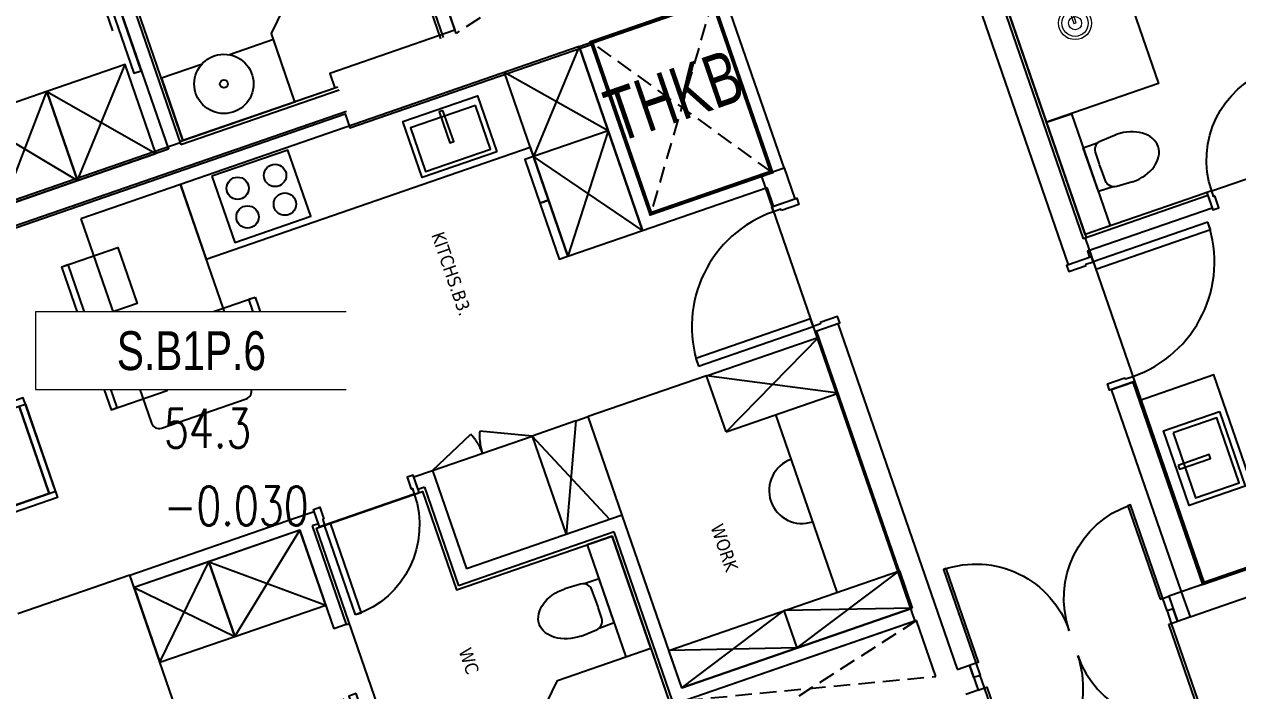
# Model space of a CAD drawing. Header units: millimetres. Extents: x -361699137 to 361252145, y -356478932 to 356523199.
# Drawn here: x 278168 to 287375, y 28639 to 33692 of the extents above; entities that cross this region are included whole.
import ezdxf
from ezdxf.enums import TextEntityAlignment as Align
from ezdxf.xclip import XClip

# ---------------------------------------------------------------- set-up
doc = ezdxf.new("R2010")
doc.units = ezdxf.units.MM
doc.header["$LTSCALE"] = 100
doc.header["$MEASUREMENT"] = 0
doc.header["$XCLIPFRAME"] = 0
doc.set_wipeout_variables(frame=1)
for name, pattern in [('220126_HDN_HBA typical plan$0$HIDDEN', [0.375, 0.25, -0.125]), ('ACAD_ISO03W100', [30, 12, -18]), ('HIDDEN', [0.375, 0.25, -0.125]), ('Xref_ST_MBDV Cot vach 30.7.2022$0$HIDDEN', [0.375, 0.25, -0.125])]:
    doc.linetypes.add(name, pattern=pattern)
for name, color, linetype in [('1VinaPVC-Text', 9, 'Continuous'), ('A-_FURN----_E-_N', 251, 'Continuous'), ('A-ANNO-ROOM', 50, 'Continuous'), ('IDEA - dim', 251, 'Continuous'), ('KT-Cua', 36, 'Continuous'), ('KT-Khuat', 9, 'HIDDEN'), ('KT-Net manh', 139, 'Continuous'), ('KT-Tuong', 1, 'Continuous'), ('Xref_ST_MBDV Cot vach 30.7.2022$0$KT-Text', 7, 'Continuous'), ('Xref_ST_MBDV Cot vach 30.7.2022$0$KT-Tuong', 1, 'Continuous')]:
    doc.layers.add(name, color=color, linetype=linetype)
for name, color, linetype, lineweight in [('A-NoiThat', 39, 'Continuous', 13), ('KT-Chuviet', 255, 'Continuous', 15), ('KT-Net thay', 7, 'Continuous', 15), ('KT-Net truc', 18, 'Continuous', 15), ('Xref_ST_MBDV Cot vach 30.7.2022$0$CUA', 37, 'Continuous', 13)]:
    doc.layers.add(name, color=color, linetype=linetype, lineweight=lineweight)
doc.layers.add('dien tich thong thuy', color=3, linetype='Continuous', plot=False)
doc.styles.add('220126_HDN_HBA typical plan$0$211210_HDN_HBA_TYPICAL PLAN CORE OPT 1$0$HBA-Text', font='GOTHIC.TTF')
doc.styles.add('font unicode ccu', font='arial.ttf')
doc.styles.add('ROMANS', font='ROMANS.SHX')
doc.styles.add('Tahoma', font='tahoma.ttf')
doc.styles.add('Xref_ST_MBDV Cot vach 30.7.2022$0$Arial', font='arial.ttf', dxfattribs={"width": 0.7})

# ---------------------------------------------------------------- blocks, each defined once
blk = doc.blocks.new('A$C1AAC5519')
at = {"layer": 'A-ANNO-ROOM', "insert": (772.955269176513, 1216.574747113511), "char_height": 600, "attachment_point": 2, "rotation": 50.44882673977027, "style": '220126_HDN_HBA typical plan$0$211210_HDN_HBA_TYPICAL PLAN CORE OPT 1$0$HBA-Text'}
blk.add_mtext_dynamic_manual_height_columns('S.B1.', width=722857412.8743668, gutter_width=9765.624999999996, heights=[0], dxfattribs=at)
blk = doc.blocks.new('A$C418F5BC8')
at = {"layer": 'A-ANNO-ROOM', "insert": (648.1133449638728, 1090.790118377889), "char_height": 600, "attachment_point": 2, "rotation": 50.44882673977027, "style": '220126_HDN_HBA typical plan$0$211210_HDN_HBA_TYPICAL PLAN CORE OPT 1$0$HBA-Text'}
blk.add_mtext_dynamic_manual_height_columns('SL-S', width=722857412.8743668, gutter_width=9765.624999999996, heights=[0], dxfattribs=at)
blk = doc.blocks.new('A$C2A6C5140')
at = {"layer": 'A-ANNO-ROOM', "insert": (731.4497625969816, 1190.0169191678, 0.0003277973379295924), "char_height": 600, "attachment_point": 2, "rotation": 50.44882673977027, "style": '220126_HDN_HBA typical plan$0$211210_HDN_HBA_TYPICAL PLAN CORE OPT 1$0$HBA-Text'}
blk.add_mtext_dynamic_manual_height_columns('2-BR', width=722857412.8743668, gutter_width=9765.624999999996, heights=[0], dxfattribs=at)
blk = doc.blocks.new('A$C5388591E')
at = {"layer": 'A-ANNO-ROOM', "insert": (894.3001998505497, 842.1987865094561, 0.0004622000541105721), "char_height": 600, "attachment_point": 2, "rotation": 1.4064704596368105, "style": '220126_HDN_HBA typical plan$0$211210_HDN_HBA_TYPICAL PLAN CORE OPT 1$0$HBA-Text'}
blk.add_mtext_dynamic_manual_height_columns('3-BR', width=722857412.8743668, gutter_width=9765.624999999996, heights=[0], dxfattribs=at)
blk = doc.blocks.new('A$C21AF0CCA')
at = {"layer": 'A-ANNO-ROOM', "insert": (1197.56892258345, 814.6835720778872), "char_height": 600, "attachment_point": 2, "rotation": 0.10542954816276216, "style": '220126_HDN_HBA typical plan$0$211210_HDN_HBA_TYPICAL PLAN CORE OPT 1$0$HBA-Text'}
blk.add_mtext_dynamic_manual_height_columns('S.B1P.', width=722857412.8743668, gutter_width=9765.624999999996, heights=[0], dxfattribs=at)
blk = doc.blocks.new('*U204')
at = {"ltscale": 5}
blk.add_lwpolyline([(305, -530), (305, -1.13686837721616e-13), (-305, 0), (-305, -530)], close=True, dxfattribs=at)
for centre in [(-150, -150), (150, -150.0000000000001), (-150, -380), (150, -380)]:
    blk.add_circle(centre, 85, dxfattribs=at)
blk = doc.blocks.new('*U206')
at = {"layer": 'A-_FURN----_E-_N', "linetype": 'Continuous'}
for points in [[(-899.9999999999709, 600), (-899.9999999999709, 1000), (-1349.999999999971, 1000), (-1349.999999999971, 600)], [(-900.0000000000291, -1000), (-900.0000000000291, 1000), (900.0000000000291, 1000), (900.0000000000291, -1000)], [(-880.0000000000291, -980), (-880.0000000000291, 980), (880.0000000000291, 980), (880.0000000000291, -980)], [(1350.000000000029, 600), (1350.000000000029, 1000), (900.0000000000291, 1000), (900.0000000000291, 600)]]:
    blk.add_lwpolyline(points, close=True, dxfattribs=at)
at = {"layer": 'A-_FURN----_E-_N', "linetype": '220126_HDN_HBA typical plan$0$HIDDEN', "ltscale": 500}
blk.add_lwpolyline([(-900.0000000000291, -1000), (-900.0000000000291, 1000), (900.0000000000291, 1000), (900.0000000000291, -1000)], close=True, dxfattribs=at)
at = {"layer": 'A-_FURN----_E-_N', "linetype": 'Continuous'}
for points in [[(-54.9999999999709, 580), (-54.9999999999709, 880), (-655.605454891891, 880), (-655.605454891891, 480), (-448.1151331290312, 480)], [(645.6054548844986, 580), (645.6054548844986, 880), (45.0000000000291, 880), (45.0000000000291, 580)], [(-880.0000000000291, 248.6659454330802), (-326.2632651105232, 580), (880.0000000000291, 580), (880.0000000000291, 480), (-326.2632651105232, 480), (-326.2632651105232, 580), (-326.2632651105232, 248.6659454330802), (-880.0000000000291, 248.6659454330802)]]:
    blk.add_lwpolyline(points, dxfattribs=at)
blk = doc.blocks.new('*U205')
at = {"ltscale": 5}
for points in [[(-300, -450), (300, -450), (300, 0), (-300, 0)], [(-261, -65), (261, -65), (261, -415), (-261, -415)], [(-15, -20), (15, -20), (15, -270), (-15, -270)]]:
    blk.add_lwpolyline(points, close=True, dxfattribs=at)
blk = doc.blocks.new('220126_HDN_HBA typical plan$0$210902_YS plan 330pm ver13$0$TOTO-WC-CW822J')
at = {"color": 0}
blk.add_lwpolyline([(-177.2072506700642, -119.1915361834399), (-175, 0), (175, 0), (177.2072506700642, -119.1915361836145)], dxfattribs=at)
blk.add_lwpolyline([(-190, -270), (-183.3947591906181, -144.5004246227618, -0.3908696114996718), (-115.4352058441145, -78.20653349565691), (-27.76706723973621, -75.77130742336158, -0.01388621073825284), (27.76706724101678, -75.77130742336158), (115.4352058439981, -78.20653349565691, -0.3908696114996718), (183.3947591905016, -144.5004246227618), (190, -270)], format="xyb", dxfattribs=at)
blk.add_ellipse((0, -270), major_axis=(0, -270), ratio=0.7037037037037037, start_param=4.71238898038469, end_param=7.853981633974483, dxfattribs=at)
blk = doc.blocks.new('d800')
blk.add_line((760, 70), (40, 70))
for points in [[(40, 790), (40, 70), (85, 70), (85, 790)], [(50, 25), (40, 25), (40, 70), (0, 70), (0, -70), (50, -70)], [(750, 25), (760, 25), (760, 70), (800, 70), (800, -70), (750, -70)]]:
    blk.add_lwpolyline(points, close=True)
blk.add_arc((40, 70), 720, 0, 90)
blk = doc.blocks.new('26')
at = {"layer": 'A-_FURN----_E-_N', "linetype": 'Continuous'}
for points in [[(674.9999999981228, -1170.000000000073), (674.9999999981228, -1769.999999999156), (1474.999999998137, -1769.999999999607), (1475, -1170.000000000044)], [(674.9999999981228, -1769.999999999156), (674.9999999962747, -1839.999999999607), (1024.999999998123, -1839.999999999127), (1024.999999998137, -1769.999999999607)], [(1024.999999998137, -1769.999999999607), (1024.999999998123, -1839.999999999127), (1474.999999998145, -1839.999999999578), (1474.999999998137, -1769.999999999607)]]:
    blk.add_lwpolyline(points, close=True, dxfattribs=at)
at = {"layer": 'IDEA - dim'}
for p, q in [((-1.455191522836685e-11, -1070.000000000073), (0, -100)), ((2675.000003136694, -1070.000002763758), (2675.000003688037, -170.0000000000728)), ((3125.00000304541, -1070.000002763321), (3125.000003688037, -170.0000000010041)), ((4550.000000001863, -670.0000000005384), (3125.000003693611, -670.0000000010114)), ((3125.00000304541, -1070.000002763321), (2675.000003136694, -1070.000002763758)), ((3124.999999353648, -1070.000003145149), (3125.000003045432, -1069.999996950908)), ((4849.999999999985, -1095.000000001004), (4550.000000001848, -1095.000000001019)), ((674.9999999981228, -1769.999999999156), (-1.862645149230957e-09, -1769.99999999912)), ((3465.000000003725, -2020.000000004278), (2674.999999999985, -2020.000000004249)), ((2674.999999996267, -2119.999999999607), (2674.99999999626, -2020.00000000518)), ((2674.999999998123, -2120.000000000073), (2674.999999998137, -2470.000000000546)), ((2774.999999994412, -3369.999999998676), (2774.999999992564, -3420.000000000538)), ((3564.999999998137, -4269.999999999607), (3564.999999999985, -4244.999999999607))]:
    blk.add_line(p, q, dxfattribs=at)
for points in [[(1675.000000007451, -125.0000000000728), (1665.000000007436, -125.0000000000728), (1665.000000007451, -185.0000000000728), (1625.000000007451, -184.9999999995925), (1625.000000007421, 15.00000000040745), (1675.000000009313, 14.99999999990541)], [(2575.000000009299, -125.0000000005384), (2585.000000007436, -124.9999999995925), (2585.000000009313, -185.0000000005384), (2625.000000007451, -185.0000000005384), (2625.000000007436, 15.00000000037835), (2575.000000007436, 14.99999999949068)], [(4850.000000001863, -170.000000000975), (4850.000000000015, -2020.00000000147), (4550.000000001855, -2020.000000001448), (4550.000000001848, -170.0000000019209)], [(2585.000000009313, -1105.000000001004), (2585.000000009313, -185.0000000005384), (2525.000000009299, -185.0000000010041), (2525.000000007436, -1105.000000001004)], [(4490.000000460066, -2145.000000000044), (3590.000000000015, -2144.999999999607), (3590.000000001848, -2345.000000000546), (4490.000000460059, -2345.000000000524)], [(993.3708926252875, -4113.634093876055), (1443.370892627165, -4113.634093876055), (1443.370892625288, -4563.634093876521), (993.3708926252875, -4563.634093875604)], [(993.3708926252875, -4113.634093876055), (1443.370892627165, -4113.634093876055), (1443.370892625309, -4163.634093876077), (993.3708926252875, -4163.63409387607)], [(3374.999999994398, -5100.000000000058), (3374.999999994398, -4370.000000000058), (2774.999999996275, -4370.00000000008), (2774.999999994412, -5100.000000000073), (3374.999999994398, -5100.000000000058)], [(4085.574825739488, -4370.000000001004), (4085.574825739473, -4430.000000000524), (4885.574825739488, -4430.000000000531), (4885.574825737625, -4370.000000000524)], [(5514.999999998145, -5100.000000000538), (5514.999999998123, -4470.000000000538), (4800.938150439397, -4470.000000000538), (4800.938150437541, -5099.999999999593), (5515.000000001863, -5099.999999999607)], [(746.6291622593853, -5426.36590612361), (296.6291622593853, -5426.365906122679), (296.629162261248, -4976.365906123145), (746.6291622612625, -4976.36590612313)], [(993.3708926252875, -5426.365906123596), (1443.370892625288, -5426.365906123145), (1443.370892625288, -4976.365906124091), (993.3708926252875, -4976.365906123116)], [(3374.999999996275, -5700.000000000058), (3374.999999994398, -5100.000000000058), (2774.999999994412, -5100.000000000073), (2774.999999994383, -5699.999999999607), (3374.999999996275, -5700.000000000058)], [(5515.000000001848, -5700.000000000538), (5515.000000001863, -5099.999999999607), (4800.938150437541, -5099.999999999593), (4800.938150439411, -5700.000000000524), (5515.000000001848, -5700.000000000538)], [(746.6291622593853, -5426.36590612361), (296.6291622593853, -5426.365906122679), (296.6291622612625, -5376.36590612361), (746.629162261248, -5376.365906123625)], [(993.3708926252875, -5426.365906123596), (1443.370892625288, -5426.365906123145), (1443.37089262715, -5376.36590612361), (993.3708926252875, -5376.365906124069)], [(1190.677188739181, -6524.261134152373), (1190.677188739166, -6076.256100087034), (1890.677188737318, -6076.256100087034), (1890.677188739181, -6026.256100086568), (1140.677188739166, -6026.256100086102), (1140.677188739166, -6524.261134151908)], [(1890.677188737318, -6524.261134151922), (1890.677188737318, -6076.256100087034), (1190.677188739166, -6076.256100087034), (1190.677188739173, -6026.256100086553), (1940.677188739166, -6026.256100086102), (1940.677188737318, -6524.261134151908)], [(1890.677188737318, -6076.256100087034), (1890.677188739166, -6676.256100087034), (1190.677188739181, -6676.256100087034), (1190.677188739166, -6076.256100087034)]]:
    blk.add_lwpolyline(points, close=True, dxfattribs=at)
at = {"layer": 'IDEA - dim', "color": 6, "const_width": 29.99999999999999}
blk.add_lwpolyline([(0, -100), (1375, -100), (1374.999999999985, -1070.000000000058), (-1.455191522836685e-11, -1070.000000000073)], close=True, dxfattribs=at)
at = {"layer": 'IDEA - dim'}
for points in [[(1375, -100), (0, -100)], [(1474.999999999971, -1170.000000000364), (0, -1170.000000000073), (-1.891748979687691e-09, -4369.999999999141), (599.9999999981228, -4369.999999999141), (599.9999999999854, -1769.999999999593), (1474.999999998137, -1769.999999999607), (1475, -1170.000000000044)], [(5490.000006117116, -3000.000006208036), (5490, -4245.000000000538), (2799.999999996275, -4245.000000000073), (2799.999999996267, -3394.999999999622), (3589.999999999985, -3395.000000000073), (3590.000000000015, -2144.999999999607), (5397.323217466314, -2144.999999918175)], [(5490.00000611713, -3000.000006206166), (5490, -3345.0000004592), (4940.000000460073, -3345.000000460146), (4490.000000460073, -2895.000000460132), (4490.000000460066, -2145.000000000044), (5397.323217466314, -2144.999999918175)], [(2674.999999996282, -3270.000000000502), (2674.999999996275, -2469.999999999607), (3465, -2470.000000000553)], [(4990.00000200978, -3922.24972161006), (4990.00000200978, -4245.000000001004), (5490, -4245.000000000538), (5490, -3345.0000004592), (4990.00000200978, -3345.00000045968), (4990.000002007924, -3697.750278391024)], [(4528.893979985267, -4476.139892186591), (4094.403265401721, -4476.139892187042), (4163.505103578791, -4530.014263061421)]]:
    blk.add_lwpolyline(points, dxfattribs=at)
blk.add_lwpolyline([(-1.891748979687691e-09, -5169.999999999622), (1639.999999994383, -5169.999999999607, 0.414213562373095), (1699.999999994427, -5110.000000000073), (1699.99999999439, -4429.999999999141, 0.414213562373095), (1639.999999996282, -4369.999999999629), (-1.862645149230957e-09, -4369.999999999607)], format="xyb", close=True, dxfattribs=at)
for radius in [224.9999999999999, 29.99999999999999]:
    blk.add_circle((5185.000002004206, -3810.000000000524), radius, dxfattribs=at)
for centre, radius, end in [((2585.000000009313, -185.0000000005384), 919.9999999999997, 269.9999999995831), ((3733.683784395442, -670.00000000008), 249.9999999999999, 359.9999999995831)]:
    blk.add_arc(centre, radius, 179.9999999995831, end, dxfattribs=at)
at = {"layer": 'KT-Khuat', "ltscale": 5}
for p, q in [((0, -100), (1374.999999999985, -1070.000000000058)), ((1375, -100), (-1.455191522836685e-11, -1070.000000000073)), ((4949.999999998123, -169.9999999995925), (5397.323217466299, -2019.999999919077)), ((4949.999999998137, -2020.000000001455), (5397.323274049806, -169.9999999181819))]:
    blk.add_line(p, q, dxfattribs=at)
at = {"layer": 'KT-Net manh', "linetype": 'ACAD_ISO03W100', "ltscale": 4}
for p, q in [((3125.0000036899, -170.0000000722503), (2675.000003168359, -1070.000002763758)), ((2675.000003688037, -170.0000000000728), (3125.00000304541, -1070.000002763321)), ((4849.999999994412, -1095.000000000982), (4549.999999996275, -170.0000000019354)), ((4849.99999999626, -170.0000000010186), (4549.999999996289, -1095.000000001004)), ((2675.000003136694, -1070.000002763758), (2675.00000313668, -2020.000000000524)), ((4849.999999994398, -2020.00000000147), (4549.999999996289, -1095.000000001004)), ((4849.999999994412, -1095.000000000982), (4549.999999996282, -2020.000000001455)), ((0, -1170.000000000073), (674.9999999981228, -1769.999999999156)), ((674.9999999981228, -1170.000000000073), (-1.862645149230957e-09, -1769.99999999912)), ((674.9999999981228, -1170.000000000073), (1474.999999998137, -1769.999999999607)), ((1475, -1170.000000000044), (674.9999999981228, -1769.999999999156)), ((2674.999999998123, -2120.000000000073), (3465, -2470.000000000553)), ((3465.000000001848, -2120.000000000568), (2674.999999996275, -2469.999999999607)), ((2674.999999996275, -2469.999999999607), (2509.874697772786, -2834.326274877021)), ((2674.999999996282, -3270.000000000502), (2509.874697772771, -2905.673725121262)), ((3374.999999994398, -5100.000000000058), (2774.999999996275, -4370.00000000008)), ((2774.999999994412, -5100.000000000073), (3374.999999994398, -4370.000000000058)), ((5514.999999998145, -5100.000000000538), (4800.938150439397, -4470.000000000538)), ((4800.938150437541, -5099.999999999593), (5514.999999998123, -4470.000000000538)), ((3374.999999996275, -5700.000000000058), (2774.999999994412, -5100.000000000073)), ((2774.999999994383, -5699.999999999607), (3374.999999994398, -5100.000000000058)), ((5515.000000001848, -5700.000000000538), (4800.938150437541, -5099.999999999593)), ((4800.938150439411, -5700.000000000524), (5515.000000001863, -5099.999999999607)), ((2674.99999999626, -5700.000000000044), (2674.999999996275, -6599.999999999622)), ((5515.000000001848, -5700.000000000538), (2674.99999999626, -5700.000000000044))]:
    blk.add_line(p, q, dxfattribs=at)
for centre, start, end in [((2674.999999996275, -2469.999999999607), 245.6183179426831, 269.9999999995831), ((2674.999999996282, -3270.000000000502), 89.99999999958312, 114.3816820573169)]:
    blk.add_arc(centre, 399.9999999999998, start, end, dxfattribs=at)
at = {"layer": 'KT-Tuong'}
for p, q in [((2625.000000007465, -5.384208634495735e-10), (5397.323274051669, 7.389462552964687e-08)), ((1624.999999998152, -170.0000000005384), (1624.999999998137, -1.01863406598568e-10)), ((1624.999999996275, -170.0000000000728), (1474.999999999985, -170.0000000000728)), ((4850, -170.0000000005384), (2625.000000009313, -169.9999999996071)), ((4850.000000000015, -2020.00000000147), (4850.000000001863, -170.000000000975)), ((4949.999999998137, -169.9999999995925), (4949.999999998137, -2020.00000000147)), ((5397.323274049806, -169.9999999181746), (4949.999999998123, -170.0000000000728)), ((4849.999999998137, -2020.000000001935), (3465, -2020.000000003798)), ((3465, -2020.000000004264), (3465, -3270.000000000058)), ((5397.323217466314, -2019.999999919077), (4949.999999996275, -2020.000000001004)), ((5397.323217464451, -2119.999999918175), (3565.000000001848, -2120.000000000058)), ((3564.999999998137, -2120.000000000538), (3564.999999998137, -3370.000000000073)), ((5515.00000611713, -3000.000006207571), (5514.999999999985, -4269.999999999593)), ((5685.000003750451, -3000.000008806877, 9.79608882449709e-09), (5684.999993890298, -6600.000161862743, -1.594545972149397e-08)), ((2774.999999994412, -3369.999999998676), (3564.999999998137, -3370.000000000073)), ((2774.999999994398, -3420.000000000073), (2674.999999996275, -3420.000000000524)), ((2774.999999994419, -4219.999999999134), (2674.999999994398, -4219.999999999607)), ((2774.999999992549, -4219.9999999996), (2774.999999994398, -4269.999999999607)), ((2774.999999994398, -4269.999999999607), (3564.999999998137, -4269.999999999607)), ((3564.999999998137, -4269.999999999607), (3564.999999999985, -4370.000000000538)), ((4365.000000001863, -4270.000000000538), (5514.999999999985, -4269.999999999593)), ((5514.999999998123, -4370.000000000538), (5514.999993890306, -6600.000161397125, -1.594545972127552e-08))]:
    blk.add_line(p, q, dxfattribs=at)
for points in [[(0, -1170.000000000073), (-1.455191522836685e-11, -1070.000000000073), (1374.999999999985, -1070.000000000058), (1374.999999999985, 4.365574568510056e-11)], [(1374.999999999985, 4.365574568510056e-11), (-1.455191522836685e-11, 0)], [(1374.999999999985, 4.365574568510056e-11), (1624.999999998137, -1.01863406598568e-10)], [(-1.455191522836685e-11, -1170.000000000058), (1475, -1170.000000000044), (1474.999999999985, -170.0000000000728)], [(4850, -170.0000000005384), (4849.999999998123, -2020.000000001484)], [(2674.999999996275, -3420.000000000524), (2674.999999996282, -3270.000000000502), (3465, -3270.000000000058)], [(2674.99999999626, -4370.000000000058), (2674.999999994398, -4219.999999999607)], [(2774.999999996275, -4370.00000000008), (2774.999999994383, -5699.999999999607), (2674.99999999626, -5700.000000000044), (2674.99999999626, -4370.000000000058)], [(2774.999999996275, -4370.00000000008), (3564.999999999985, -4370.000000000538)], [(4365.000000000015, -4370.00000000099), (5514.999999998123, -4370.000000000538)]]:
    blk.add_lwpolyline(points, dxfattribs=at)
at = {"layer": 'IDEA - dim'}
for name, p, xscale, rotation in [('*U205', (99.9999999981228, -2319.999999999141), -1, 90), ('d800', (2729.999999994419, -4219.9999999996), -0.9999999999999994, 270), ('*U206', (4400.000000001848, -7500.000000001004), -0.9999999999999994, 270)]:
    blk.add_blockref(name, p, dxfattribs=dict(at, xscale=xscale, rotation=rotation))
at = {"layer": 'IDEA - dim', "xscale": -0.9999999999999998}
blk.add_blockref('220126_HDN_HBA typical plan$0$210902_YS plan 330pm ver13$0$TOTO-WC-CW822J', (4040.000000230968, -2345.000000000538), dxfattribs=at)
at = {"layer": 'IDEA - dim', "extrusion": (3.761581922631318e-37, -2.328948182566656e-37, -1), "xscale": -1.000000000000001, "zscale": -1.000000000000001, "rotation": 90}
blk.add_blockref('*U204', (-550, -3819.999999999141), dxfattribs=at)
at = {"layer": '1VinaPVC-Text', "style": 'Tahoma'}
for s, p in [('WORK', (3766.135178042547, -1417.810789076218)), ('KITCHS.B3.', (981.6046331841499, -2696.742804865426)), ('WC', (4030.913363985717, -3531.033974960061))]:
    blk.add_text(s, height=99.99999999999996, rotation=359.9999999995831, dxfattribs=at).set_placement(p)
blk = doc.blocks.new('A$C2A980E36')
at = {"ltscale": 0.5}
blk.add_lwpolyline([(-10, 0), (10, 0), (10, 400), (-10, 400)], close=True, dxfattribs=at)
blk.add_lwpolyline([(160, 60), (160, 30, -0.4142135623730916), (150, 20), (-150, 20, -0.4142135623730987), (-160, 30), (-160, 60.00000000000728, -0.414213562373095), (-150, 70.00000000000728), (150, 70, -0.4142135623730915)], format="xyb", close=True, dxfattribs=at)
for centre, radius in [((0, 400), 125), ((0, 400), 100), ((0, 400), 50), ((-85, 90.00000000000728), 20), ((85, 90), 20)]:
    blk.add_circle(centre, radius, dxfattribs=at)
blk = doc.blocks.new('18')
at = {"layer": 'IDEA - dim'}
for p, q in [((1624.999999996238, 7930.000000000004), (1624.999999996238, 8100.000000000011)), ((2774.999999144995, 7029.999996855), (2775.000002836765, 7030.000003049809)), ((2775.000002836772, 7029.999997236217), (2774.999999273517, 7029.999997236122)), ((2799.999999634871, 6929.99999824628), (2675.000003075183, 6929.999998246214)), ((2674.999999353626, 6879.999997236137), (2675.000003045388, 6880.000002287237))]:
    blk.add_line(p, q, dxfattribs=at)
for points in [[(1675.000000007414, 7975.000000000076), (1665.000000007414, 7975.000000000062), (1665.000000007392, 7915.000000000069), (1625.000000007407, 7915.000000000069), (1625.000000007414, 8115.000000000084), (1675.000000007414, 8115.000000000084)], [(2575.000000007414, 7975.000000000069), (2585.000000007407, 7975.000000000084), (2585.000000007414, 7915.000000000069), (2625.000000007414, 7915.000000000069), (2625.000000007407, 8115.000000000069), (2575.000000007414, 8115.000000000062)], [(2585.000000007407, 6994.999999999669), (2585.000000007414, 7914.999999999662), (2525.000000007407, 7914.999999999654), (2525.000000007407, 6994.999999999662)], [(2800.000001167835, 7905.000000000084), (3700.000001834655, 7905.000000000011), (3700.000001834669, 7705.000000000004), (2800.000001167842, 7705.000000000069)]]:
    blk.add_lwpolyline(points, close=True, dxfattribs=at)
blk.add_lwpolyline([(599.9999999999491, 7930.000000000011), (-3.637978807091713e-11, 7930.000000000025), (-3.637978807091713e-11, 5354.99999999996), (599.9999999999709, 5354.999999999953), (599.9999999999636, 7330.000000000011), (1474.999999998101, 7329.99999999996), (1474.999999998101, 7929.999999999967)], dxfattribs=at)
at = {"layer": 'IDEA - dim', "elevation": 5.562278967497294e-10}
blk.add_lwpolyline([(2799.996058933575, 6930.000371440528), (2799.996058913101, 7005.000370430422), (2799.996064078208, 7005.000370430465), (2799.996063081715, 7905.000373194347), (4739.996059622768, 7905.000373423838), (4739.996059622761, 7005.000372964616), (5489.996057612974, 7005.000372735023), (5489.996057612974, 6105.000373194223), (4749.996059620891, 6105.000373194238)], dxfattribs=at)
at = {"layer": 'IDEA - dim', "elevation": 3.575141225003065e-10}
blk.add_lwpolyline([(3699.996061453749, 7905.000373194252), (4739.996059622776, 7905.000373194238), (4739.996059622747, 7005.000373194223), (3699.996061453741, 7005.000373194231)], close=True, dxfattribs=at)
at = {"layer": 'IDEA - dim'}
blk.add_arc((2585.000000007414, 7914.999999999662), 919.9999999999995, 179.9999999997916, 269.9999999995831, dxfattribs=at)
at = {"layer": 'KT-Tuong'}
for p, q in [((2625.000000007414, 8100.000000000025), (4864.996059622768, 8100.000000000047)), ((2625.000000007414, 7930.000000000011), (2625.000000007414, 8100.000000000025)), ((1624.999999994368, 7930.000000000011), (-3.637978807091713e-11, 7930.000000000025)), ((4764.996059622761, 7930.000000000025), (2774.999998921347, 7930.000000000076)), ((2774.999999312648, 6929.999998246345), (2774.999998921347, 7930.000000000076))]:
    blk.add_line(p, q, dxfattribs=at)
for points in [[(-2.182787284255028e-11, 7930.000000000011), (-1.455191522836685e-11, 8100.000000000004), (1624.999999994368, 8100.000000000069), (1624.999999994368, 7930.000000000011)], [(2774.999999312648, 6929.999998246345), (2675.000003075183, 6929.999998246345), (2675.000003687994, 7930.000000000011), (2625.000000007414, 7930.000000000011)]]:
    blk.add_lwpolyline(points, dxfattribs=at)
at = {"layer": 'A-NoiThat', "rotation": 90}
blk.add_blockref('A$C2A980E36', (4739.996059622797, 7455.000372964623, -1.498457198413953e-08), dxfattribs=at)
at = {"layer": 'IDEA - dim', "xscale": -1}
blk.add_blockref('*U205', (899.9999999999418, 7829.99999999996), dxfattribs=at)
at = {"layer": 'IDEA - dim'}
blk.add_blockref('220126_HDN_HBA typical plan$0$210902_YS plan 330pm ver13$0$TOTO-WC-CW822J', (3250.000001501256, 7705.000000000047), dxfattribs=at)
at = {"layer": 'IDEA - dim', "xscale": -1, "rotation": 270}
blk.add_blockref('d800', (2729.999999634871, 6129.999998246272), dxfattribs=at)
blk = doc.blocks.new('TAG CAO DO SAN')
blk.add_wipeout([(1526701.778855525, -266095.22987594287), (1527644.6359120198, -266095.22987594287), (1527644.6359120198, -266330.944140067), (1526701.778855525, -266330.944140067)]).dxf.layer = 'KT-Net thay'
at = {"layer": 'KT-Net thay', "flags": 128}
blk.add_lwpolyline([(1526701.778855525, -266095.2298759429), (1526701.778855525, -266330.9441400666), (1527644.63591202, -266330.9441400666), (1527644.63591202, -266095.2298759429)], close=True, dxfattribs=at)
blk.add_lwpolyline([(1526701.778855525, -266330.9441400666), (1527644.63591202, -266330.9441400666)], dxfattribs=at)
at = {"layer": 'KT-Chuviet', "color": 31, "style": 'font unicode ccu', "width": 0.75}
blk.add_attdef('TÊNPHÒNG', text='', height=117.85713, dxfattribs=at).set_placement((1527175.308820772, -266213.4467624734), align=Align.MIDDLE_CENTER)
blk = doc.blocks.new('P150')
for points in [[(-1.529999999999973, 0.1000000000000227), (-1.549999999999955, 0.1000000000000227), (-1.549999999999955, 0.8500000000000796), (-1.529999999999973, 0.8500000000000796)], [(-0.04999999999995453, 0.1000000000000227), (-0.06999999999993634, 0.1000000000000227), (-0.06999999999993634, 0.8500000000000796), (-0.04999999999995453, 0.8500000000000796)], [(-1.599999999999909, 0), (-1.549999999999955, 0), (-1.549999999999955, 0.1000000000000227), (-1.599999999999909, 0.1000000000000227)], [(-0.04999999999995453, 0), (0, 0), (0, 0.1000000000000227), (-0.04999999999995453, 0.1000000000000227)]]:
    blk.add_lwpolyline(points, close=True)
for centre, start, end in [((-1.549999999999955, 0.1000000000000227), 0, 90), ((-0.04999999999995453, 0.1000000000000227), 90, 180)]:
    blk.add_arc(centre, 0.7500000000000568, start, end)
blk = doc.blocks.new('*U167')
blk.add_line((70, 100), (70, 699.9999999999966))
for points in [[(50, 0), (50, 799.9999999999966), (90, 799.9999999999966), (90, 0)], [(50, 100), (90, 100), (90, 699.9999999999966), (50, 699.9999999999966)], [(0, -99.99999999999972), (60, -99.99999999999969), (60, -40), (50, -40), (50, 0), (0, 0)], [(899.9999999999966, -99.99999999999963), (839.9999999999966, -99.9999999999996), (839.9999999999966, -39.99999999999989), (849.9999999999966, -39.99999999999989), (849.9999999999966, 1.136868377216155e-13), (899.9999999999966, 1.421085471520195e-13)]]:
    blk.add_lwpolyline(points, close=True)
at = {"linetype": 'Xref_ST_MBDV Cot vach 30.7.2022$0$HIDDEN'}
blk.add_arc((50, 0), 799.9999999999967, 7.016709298534877e-15, 90, dxfattribs=at)

msp = doc.modelspace()

# ---------------------------------------------------------------- linework, layer by layer
at = {"layer": 'dien tich thong thuy'}
for points, elevation in [([(281952.6639033149, 37774.29662077296), (282269.2194874655, 36857.40373600132), (283032.8690409847, 34645.51780778665), (281298.3345630798, 34046.67296564186), (281436.1569792333, 33647.47484992841), (280486.1180926902, 33319.67742635092), (280524.5847337313, 33208.26005831551), (279347.7479905844, 32801.95933462594), (279351.011450053, 32792.50683104355), (277162.7566041165, 32037.01593646798), (277124.1329114024, 32148.88820888412), (274477.4319250557, 31235.11964590654), (273631.6581114183, 33684.87580466277), (273589.2331366581, 33807.75835637976), (272725.1761046511, 36310.47150667572), (280585.8035087797, 39021.51698268839), (281029.6356220511, 37735.97179860991), (281866.1822231066, 38024.78797589763), (281952.6639033145, 37774.29662077282)], -1.275851253766335e-05), ([(284161.1524788429, 31377.48158689513), (284924.8019903066, 29165.59564780047), (283190.2675044611, 28566.75083882814), (283328.9022887829, 28165.19968094512), (282378.9256335633, 27837.22201672374), (282416.5176565474, 27728.33794476123), (281239.6809058099, 27322.03724277747), (281242.9443650637, 27312.58473925051), (279054.689441452, 26557.09387517186), (279017.1600170999, 26665.79663053513), (276370.3968402604, 25752.20840587341), (275523.5910429682, 28204.9538186381), (275481.1660702197, 28327.8363710495), (274617.7607077208, 30828.6619817449), (277264.4616619946, 31742.43053364939), (277228.0258181792, 31847.96579884591), (280602.5699156093, 33013.0208339708), (280639.2261103839, 32906.84735963897), (282477.7381426317, 33541.5902233679), (282921.5686285681, 32256.04967567854), (283758.1152349701, 32544.86583748637), (283844.5969116599, 32294.37447752483), (284161.1524346608, 31377.48157164131)], -1.275851253764907e-05)]:
    msp.add_lwpolyline(points, dxfattribs=dict(at, elevation=elevation))
at = {"layer": 'dien tich thong thuy', "elevation": 0.0001664421703674915}
for points in [[(287065.3639209615, 35236.54534880573), (286072.8506416503, 34893.88199632314), (286276.8168504837, 34303.10049216996), (285544.2481376665, 34050.1825148589), (286226.3098551582, 32074.61288884242), (286216.8573503143, 32071.34942923913), (287117.5747150045, 29462.45081531754), (294452.3962772142, 31994.78423468669), (293533.1297246734, 34475.61789341833), (293490.3902922054, 34598.39187920059), (292643.4629524426, 37051.48943175789), (289997.1924003615, 36137.86947540507), (289959.3413478471, 36246.26901611011), (287062.0991756927, 35246.00157751938)], [(287065.3639209615, 35236.54534880566), (286072.8506416503, 34893.88199632307), (286276.8168504837, 34303.10049216989), (285544.2481376665, 34050.18251485883), (286226.3098551582, 32074.61288884235), (286216.8573503143, 32071.34942923906), (287117.5747150045, 29462.45081531747), (294452.3962772142, 31994.78423468662), (293533.1297246734, 34475.61789341825), (293490.3902922054, 34598.39187920052), (292643.4629524426, 37051.48943175781), (289997.1924003615, 36137.86947540499), (289959.3413478471, 36246.26901611003), (287062.0991756927, 35246.0015775193)]]:
    msp.add_lwpolyline(points, close=True, dxfattribs=at)
at = {"layer": 'KT-Tuong', "elevation": -1.275855555024299e-05}
for points in [[(286947.9786190205, 29388.02995413537), (286853.4535838866, 29355.39536207589), (286918.722771714, 29166.34528109403), (287013.2478068395, 29198.97987315054)], [(285246.5278981536, 28800.60727528262), (285341.0529335877, 28833.24186647271), (285406.3221196594, 28644.1917848847), (285311.7970842337, 28611.55719369744)]]:
    msp.add_lwpolyline(points, dxfattribs=at)
at = {"layer": 'Xref_ST_MBDV Cot vach 30.7.2022$0$KT-Tuong'}
for p, q in [((294604.5066928514, 32031.43194464557, -1.275855555024299e-05), (286947.4370008301, 29387.84296153612, -1.275855555024299e-05)), ((286947.4370008301, 29387.84296153612, -1.275855555024299e-05), (287013.789445439, 29199.16687292814, -1.275855555024299e-05)), ((287013.789445439, 29199.16687292814, -1.275855555024299e-05), (287769.4481418721, 29460.05662386656, -1.275855555024299e-05))]:
    msp.add_line(p, q, dxfattribs=at)

# ---------------------------------------------------------------- block references
at = {"layer": 'A-ANNO-ROOM'}
for p in [(-259643.7130096142, 30107.50136767479, 5.460850030168077e-05), (-265285.2820729736, 28918.92663560377, 5.460850030168077e-05), (-245554.3968650475, 25356.81105555443, 5.460850030168077e-05), (-227992.1817903481, 24030.19494673412, 5.460832008522107e-05), (-256709.4713859697, 21832.8932062781, 5.460850030168077e-05), (-262170.0583902029, 20336.74231012515, 5.460850030168077e-05), (-227339.9751671815, 20267.82827189344, 5.460850030168077e-05), (-224467.8250259957, 15310.13736246047, 5.460832008522128e-05)]:
    msp.add_blockref('A$C21AF0CCA', p, dxfattribs=at)
at = {"layer": 'dien tich thong thuy'}
for name, p, rotation in [('A$C2A6C5140', (-231902.1761341663, 41866.69510118499, 3.214423980650787e-05), 310.9576437198666), ('A$C2A6C5140', (-223136.0769012624, 38294.90614465419, 1.895367564819208e-05), 310.9576437198666), ('A$C2A6C5140', (-179022.2876665308, 13510.42375649511, 0.000178988243818107), 310.9576437198666), ('A$C2A6C5140', (-199561.0792445699, 2742.960286576832, 0.0001030398263186841), 310.9576437198666), ('A$C2A6C5140', (-176749.4277460563, 2773.706094754736, 0.000178988243818107), 310.9576437198666), ('A$C2A6C5140', (-192735.1419570138, 2545.06827839894, 0.000178988243818107), 310.9576437198666), ('A$C418F5BC8', (-243956.3571569886, 39603.8582028097, -1.001597833679712e-05), 309.6632197063607), ('A$C418F5BC8', (-248126.4019441397, 37597.12528390926, -1.001597833679712e-05), 309.6632197063607), ('A$C418F5BC8', (-251890.361273925, 36548.61448139837, -1.001597833679712e-05), 309.6632197063607), ('A$C418F5BC8', (-255839.4329553979, 34945.01120257354, -1.001597833679712e-05), 309.6632197063607), ('A$C1AAC5519', (-240877.0889148213, 28052.61175672372, 0.0003723829774320968), 309.6566028083925), ('A$C1AAC5519', (-219521.6105350079, 27682.1615688601, 0.0005547181599990354), 309.6566028083925), ('A$C1AAC5519', (-217651.9125884596, 24627.95011466656, 0.0003723828570649432), 309.6566028083925), ('A$C1AAC5519', (-267764.0012375055, 19262.70548251106, 0.0003723828655667127), 309.6566028083925), ('A$C418F5BC8', (-223053.1163780628, 10712.6679421931, -1.001597833679712e-05), 309.6632197063607), ('A$C1AAC5519', (-213503.7868963684, 3324.648489140978, -0.3423708923741385), 309.6566028083925), ('A$C1AAC5519', (-207798.658660123, 3064.615415494518, 0.0003723828655667127), 309.6566028083925), ('A$C1AAC5519', (-184128.1584514385, 2786.454424718489, 0.0003723828655667127), 309.6566028083925)]:
    msp.add_blockref(name, p, dxfattribs=dict(at, rotation=rotation))
for p in [(-273086.0443437684, 28673.87453448355, -1.001579812033762e-05), (-220441.6689392982, 3035.191374137183, 4.458552763712727e-05)]:
    msp.add_blockref('A$C5388591E', p, dxfattribs=at)
at = {"layer": 'IDEA - dim', "extrusion": (-1.004402320099598e-09, -3.468765405122061e-10, 1), "rotation": 109.0471379537658}
for p in [(294604.4444791438, 32031.61218939086, 8.578735026303303e-05), (294604.4444791438, 32031.61218939078, 8.578735026303303e-05)]:
    msp.add_blockref('18', p, dxfattribs=at)
at = {"layer": 'IDEA - dim'}
for p, rotation in [((281592.326765541, 39384.88158562253, -1.275884763208651e-05), 289.0471397056469), ((283484.2598025743, 33904.95945227898, -1.275884763208651e-05), 289.0471386453405)]:
    msp.add_blockref('26', p, dxfattribs=dict(at, rotation=rotation))
at = {"layer": 'KT-Cua', "extrusion": (5.997678262945856e-07, -5.454242176715865e-06, -0.9999999999849457), "xscale": 1000.000000000008, "yscale": 1000.000000000008, "zscale": -1000.000000000002, "rotation": 340.9528619633169}
msp.add_blockref('P150', (-285373.6875274993, 28738.71682515995, 0.01288992590311168), dxfattribs=at)
at = {"layer": 'KT-Cua', "extrusion": (-2.893019003956781e-06, 4.66250149710102e-06, -0.9999999999849457), "xscale": -1000.000000000006, "yscale": 1000.000000000009, "zscale": -1000.000000000006, "rotation": 160.9528620537181}
msp.add_blockref('P150', (-285373.6875255279, 28738.71683059015, -0.6931172999503707), dxfattribs=at)
at = {"layer": 'Xref_ST_MBDV Cot vach 30.7.2022$0$CUA', "rotation": 109.0471379539809}
msp.add_blockref('*U167', (288246.6099854017, 28080.23135383446, -1.275855555024299e-05), dxfattribs=at)

# ---------------------------------------------------------------- texts
at = {"layer": 'Xref_ST_MBDV Cot vach 30.7.2022$0$KT-Text', "extrusion": (-7.74205027670849e-08, -2.601022452450711e-08, 0.9999999999999968), "style": 'Xref_ST_MBDV Cot vach 30.7.2022$0$Arial', "width": 0.7}
for p in [(283161.3192212961, 32962.35527767234, -0.02268986175834859), (283161.3192212961, 32962.35527767226, -0.02268986175834859)]:
    msp.add_text('THKB', height=400, rotation=18.99999999983976, dxfattribs=at).set_placement(p, align=Align.CENTER)

# ---------------------------------------------------------------- next in the draw order: block references
at = {"layer": 'KT-Net truc'}
ref = msp.add_blockref('TAG CAO DO SAN', (-3538502.084726973, 696751.1526401055, -1.275826439591923e-05), dxfattribs=dict(at, xscale=2.5, yscale=2.5, zscale=2.5))
XClip(ref).set_block_clipping_path([(1526674.1636322693, -266330.9441400666), (1527644.6359120198, -266095.2298759429)])
ref.add_attrib('CAO-DO', '54.3', (279227.7736228081, 30481.82804470269, -1.275826439591923e-05), dxfattribs={"layer": 'KT-Chuviet', "color": 31, "ltscale": 15, "height": 294.6428301546305, "style": 'ROMANS', "width": 0.7500000000000001})
ref.add_attrib('CAO-DO', '-0.030', (279227.7736228081, 29892.54238439344, -1.275826439591923e-05), dxfattribs={"layer": 'KT-Chuviet', "color": 31, "ltscale": 15, "height": 294.6428301546305, "style": 'ROMANS', "width": 0.7500000000000001})
ref.add_attrib('TÊNPHÒNG', 'S.B1P.6', dxfattribs={"layer": 'KT-Chuviet', "color": 31, "height": 294.642825, "style": 'font unicode ccu', "width": 0.7500000000000001}).set_placement((279436.1873249593, 31217.53573392185, -1.275826439591923e-05), align=Align.MIDDLE_CENTER)

# ---------------------------------------------------------------- next in the draw order: linework, layer by layer
at = {"layer": 'dien tich thong thuy'}
for points, elevation in [([(281952.6639033149, 37774.29662077289), (282269.2194874655, 36857.40373600125), (283032.8690409847, 34645.51780778658), (281298.3345630798, 34046.67296564179), (281436.1569792333, 33647.47484992834), (280486.1180926902, 33319.67742635085), (280524.5847337313, 33208.26005831544), (279347.7479905844, 32801.95933462586), (279351.011450053, 32792.50683104348), (277162.7566041165, 32037.01593646791), (277124.1329114024, 32148.88820888405), (274477.4319250557, 31235.11964590647), (273631.6581114183, 33684.8758046627), (273589.2331366581, 33807.75835637969), (272725.1761046511, 36310.47150667565), (280585.8035087797, 39021.51698268832), (281029.6356220511, 37735.97179860983), (281866.1822231066, 38024.78797589755), (281952.6639033145, 37774.29662077274)], -1.275851253766335e-05), ([(284161.1524788429, 31377.48158689506), (284924.8019903066, 29165.5956478004), (283190.2675044611, 28566.75083882807), (283328.9022887829, 28165.19968094505), (282378.9256335633, 27837.22201672367), (282416.5176565474, 27728.33794476116), (281239.6809058099, 27322.0372427774), (281242.9443650637, 27312.58473925044), (279054.689441452, 26557.09387517178), (279017.1600170999, 26665.79663053506), (276370.3968402604, 25752.20840587334), (275523.5910429682, 28204.95381863803), (275481.1660702197, 28327.83637104942), (274617.7607077208, 30828.66198174483), (277264.4616619946, 31742.43053364931), (277228.0258181792, 31847.96579884583), (280602.5699156093, 33013.02083397072), (280639.2261103839, 32906.8473596389), (282477.7381426317, 33541.59022336783), (282921.5686285681, 32256.04967567847), (283758.1152349701, 32544.8658374863), (283844.5969116599, 32294.37447752475), (284161.1524346608, 31377.48157164124)], -1.275851253764907e-05)]:
    msp.add_lwpolyline(points, dxfattribs=dict(at, elevation=elevation))

# ---------------------------------------------------------------- next in the draw order: block references
at = {"layer": 'IDEA - dim'}
for p, rotation in [((281592.326765541, 39384.88158562246, -1.275884763208651e-05), 289.0471397056469), ((283484.2598025743, 33904.95945227891, -1.275884763208651e-05), 289.0471386453405)]:
    msp.add_blockref('26', p, dxfattribs=dict(at, rotation=rotation))

# ---------------------------------------------------------------- next in the draw order: block references
at = {"layer": 'KT-Net truc'}
ref = msp.add_blockref('TAG CAO DO SAN', (-3538502.084726973, 696751.1526401055, -1.275826439591923e-05), dxfattribs=dict(at, xscale=2.5, yscale=2.5, zscale=2.5))
XClip(ref).set_block_clipping_path([(1526674.1636322693, -266330.9441400666), (1527644.6359120198, -266095.2298759429)])
ref.add_attrib('CAO-DO', '54.3', (279227.7736228081, 30481.82804470262, -1.275826439591923e-05), dxfattribs={"layer": 'KT-Chuviet', "color": 31, "ltscale": 15, "height": 294.6428301546305, "style": 'ROMANS', "width": 0.7500000000000001})
ref.add_attrib('CAO-DO', '-0.030', (279227.7736228081, 29892.54238439337, -1.275826439591923e-05), dxfattribs={"layer": 'KT-Chuviet', "color": 31, "ltscale": 15, "height": 294.6428301546305, "style": 'ROMANS', "width": 0.7500000000000001})
ref.add_attrib('TÊNPHÒNG', 'S.B1P.6', dxfattribs={"layer": 'KT-Chuviet', "color": 31, "height": 294.642825, "style": 'font unicode ccu', "width": 0.7500000000000001}).set_placement((279436.1873249593, 31217.53573392177, -1.275826439591923e-05), align=Align.MIDDLE_CENTER)

doc.saveas('drawing.dxf')
